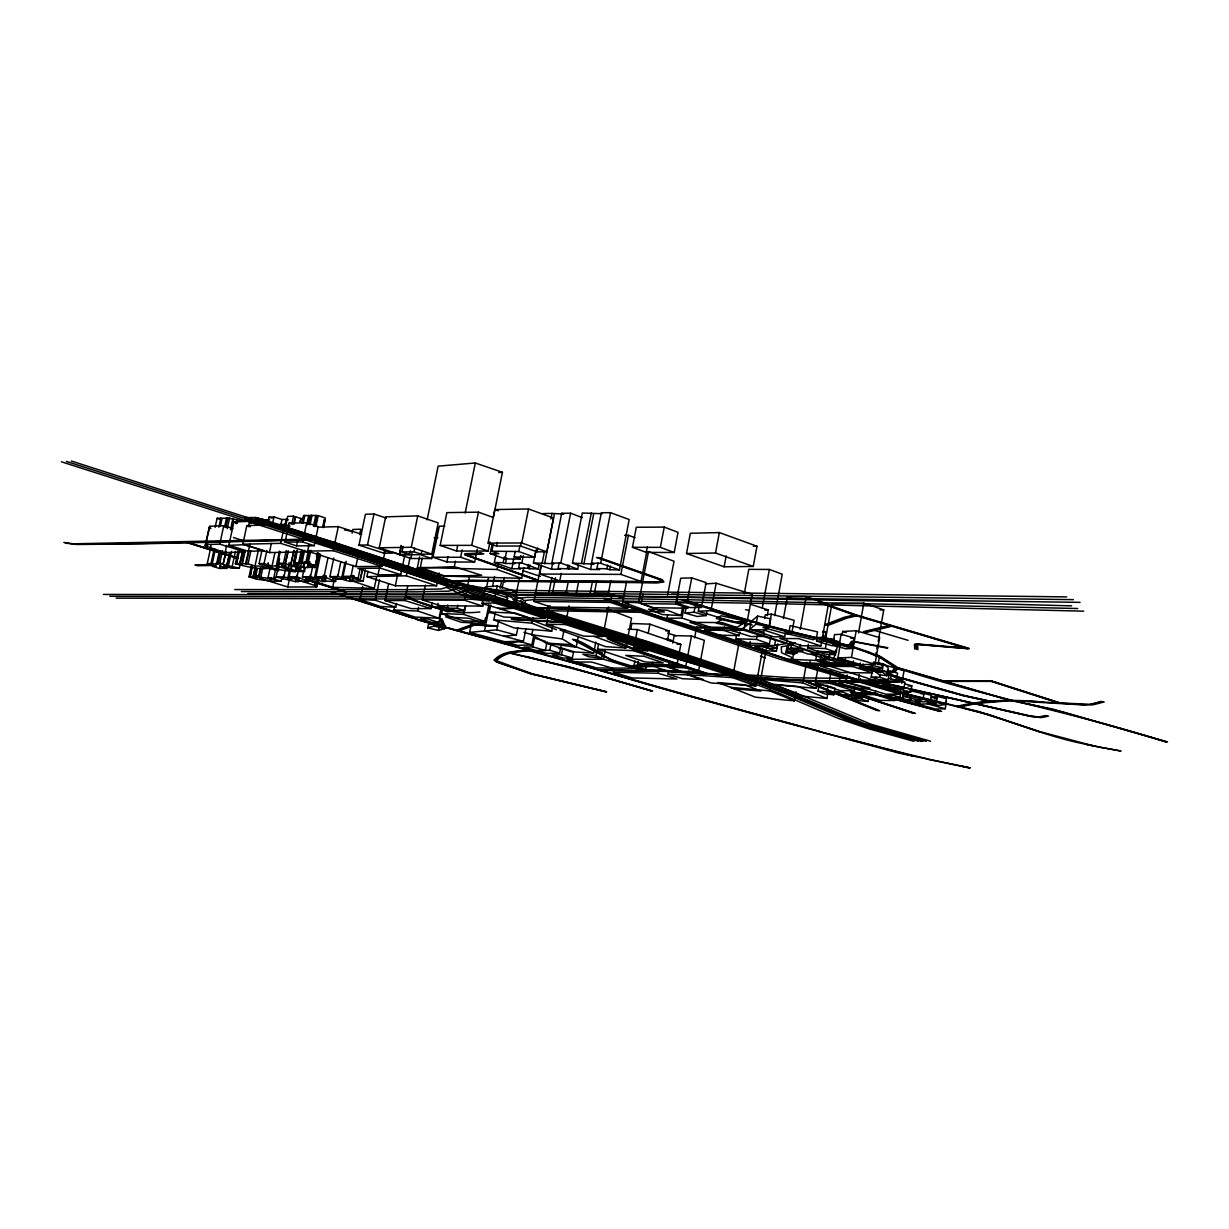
<?xml version="1.0" encoding="UTF-8"?>
<svg xmlns="http://www.w3.org/2000/svg" width="1229" height="1229" viewBox="0 0 1229 1229"><rect width="100%" height="100%" fill="white"/><g stroke="black" fill="none" stroke-linecap="round" stroke-linejoin="round"><path stroke-width="1.5" d="M507.93 598.262L506.502 599.752M785.838 652.753L786.944 646.638L788.373 645.164L787.251 651.293L795.762 652.998L794.318 654.442L785.838 652.753L787.251 651.293L788.496 643.581L791.845 642.567L790.846 648.067L787.497 649.05L799.48 651.816L802.875 650.848L790.846 648.067L799.941 648.359L829.176 658.129L830.051 653.229M787.927 647.606L788.173 645.348M945.362 704.509L936.252 702.312L929.631 703.218L938.695 705.4L945.362 704.509L946.376 698.64L937.266 696.444L930.66 697.381M945.255 708.734L927.603 703.879L917.986 704.202L935.576 709.041L945.255 708.734L946.514 701.482M903.883 690.975L902.946 696.351L918.647 700.054L922.994 699.332L924.024 693.417L931.582 695.353L930.553 701.267L922.871 701.943L915.328 700.038L922.994 699.332L936.329 702.727L937.266 696.444M927.603 703.879L928.248 700.238M456.02 589.213L456.22 588.353C476.099 585.311 498.882 590.657 516.764 600.013L516.595 600.981A30.817 4.655 11.3 0 1 509.958 602.164C491.661 600.72 472.151 598.492 456.02 589.213L448.508 591.18L416.616 591.84L241.36 591.564M884.772 685.505L894.912 688.255L889.519 688.547L879.396 685.797L884.772 685.505L885.372 682.126M886.862 673.707L887.446 670.327L897.585 673.108L896.11 681.527M886.892 675.75L882.038 671.756L874.142 670.681L879.058 674.675L886.892 675.75L888.275 667.9L883.436 663.844L875.54 662.784M875.662 670.926L872.267 670.896L871.161 677.102L879.657 679.806L888.168 679.929L889.258 673.707M890.549 678.915L891.179 675.336L886.309 673.707M894.651 700.515L875.171 694.646L860.961 694.554L880.379 700.392L894.651 700.515L895.311 696.812M847.303 675.228L846.013 682.448L886.032 694.216L899.92 694.124L900.565 690.529M901.825 683.339L904.037 670.742L878.551 663.076M898.353 691.835L903.714 693.433L902.9 698.103L893.944 695.46L886.37 695.46L895.296 698.118L899.858 697.826L900.796 692.511L904.083 693.386M903.899 688.47L879.81 682.863L874.756 683.938L898.737 689.515L903.899 688.47L904.99 682.249L888.321 678.362M902.946 696.351L907.248 695.614L907.878 692.004M910.72 692.142L895.941 688.056L888.751 688.348L903.484 692.434L910.72 692.142L911.826 685.828L904.452 683.77M902.9 698.103L895.296 698.118L905.143 700.714L909.721 700.438L910.336 696.904M911.042 700.422L920.244 702.896L914.33 703.188L905.143 700.714L911.042 700.422L911.488 697.842M818.314 666.302L815.319 682.894L840.344 690.59L854.124 690.79L854.785 687.103M883.436 663.844L882.038 671.756L879.042 672.417L859.501 667.839L860.361 663.015M862.266 687.165L860.484 697.473L854.862 695.491L855.399 692.449L850.253 692.173M810.049 661.448L809.404 665.012L858.456 679.729L859.394 674.444M846.013 682.448L859.778 682.279L860.423 678.654M859.501 667.839L862.435 667.163L863.019 663.937M868.734 696.904L867.935 701.436L861.744 699.086L862.819 693.018L852.849 692.28M868.918 682.525L879.518 682.832L889.289 686.059L878.704 685.736L868.918 682.525L869.564 678.946M872.913 665.626L873.527 662.185L882.637 664.351L882.023 667.793L877.521 668.714L868.457 666.548L872.913 665.626L882.023 667.793M875.54 656.24L876.2 652.522M876.861 648.82L877.521 645.117M878.182 641.4L883.759 609.891L863.833 603.147L831.925 603.685L825.627 638.634M840.098 645.594L837.871 657.945L861.314 664.72L874.971 664.198L879.672 637.651L856.198 630.723L842.633 631.476L841.988 635.009M858.456 679.729L875.156 680.62L875.785 677.087M877.982 664.689L879.549 655.856L875.97 654.688M875.171 694.646L875.831 690.913M871.161 677.102L879.657 677.225L880.21 674.106M879.518 682.832L880.148 679.253M879.81 682.863L880.363 679.745M809.404 665.012L828.607 665.795L829.252 662.216M832.678 645.041L834.552 634.625L841.128 634.256L854.063 638.051L852.204 648.466L845.598 648.789L832.678 645.041L839.253 644.703L852.204 648.466M833.815 694.738L826.948 691.927L828.069 685.628L819.144 684.845L818.007 691.128L824.889 693.939L833.815 694.738L835.044 688.255M815.319 682.894L829.053 683.047L831.388 670.082M826.887 698.471L798.082 686.519L773.871 684.323L802.86 696.244L826.887 698.471L827.839 693.141M820.864 656.009L820.189 659.696L833.953 659.374L835.628 650.095M835.443 654.704L828.192 651.877L817.546 651.232L824.813 654.058L835.443 654.704L836.212 650.418M808.329 644.226L807.668 647.867L818.391 651.693L836.166 652.353L837.471 645.041M839.253 644.703L841.128 634.256M839.038 683.416L845.66 682.295L869.978 688.132L863.25 689.223L839.038 683.416L840.605 674.736M820.189 659.696L830.881 662.877L844.676 662.569L845.337 658.867M845.66 682.295L846.904 675.305M837.871 657.945L851.436 657.377L856.198 630.723M852.527 666.517L872.59 672.924L840.636 672.555L820.649 666.226L852.527 666.517L853.525 660.925M858.518 632.966L863.833 603.147M851.405 695.537L843.033 692.157L834.46 691.451L842.848 694.815L851.405 695.537L852.25 690.744M794.364 700.837L769.738 690.882L730.61 687.318L755.497 697.212L794.364 700.837L796.023 691.681M817.254 682.756L816.256 688.348L802.906 682.955L806.639 662.323M816.302 638.588L817.515 631.86L790.139 625.638L788.91 632.367L785.807 633.488L813.106 639.694L816.302 638.588L788.91 632.367M816.594 641.154L823.415 640.862L838.946 645.455L832.094 645.732L816.594 641.154L817.254 637.559L824.075 637.252L839.591 641.861M815.826 659.773L828.407 659.451L842.126 663.522L829.514 663.814L815.826 659.773L816.655 655.241M829.176 658.129L823.184 658.129L811.125 654.335L817.101 654.335L817.746 650.817M820.88 645.947L798.589 638.604L779.77 638.481L802.03 645.763L820.88 645.947L821.54 642.306M822.201 638.681L828.423 604.176L806.224 596.572L787.405 596.772L783.426 618.525M823.307 638.681L823.968 634.994M823.415 640.862L824.075 637.252M825.658 636.176L826.334 632.443L823.031 630.999M836.166 652.353L825.427 648.528L826.426 643.013M828.407 659.451L829.222 654.888M705.369 626.314L704.678 630.016L749.567 645.164L774.608 645.532L775.622 640.017M777.788 643.873L776.436 651.216L767.234 650.924L754.714 646.608L763.916 646.9L769.968 648.605L776.544 648.205L777.158 644.887M769.738 690.882L771.09 683.478M784.67 636.822L763.04 629.786L752.117 629.786L773.717 636.806L784.67 636.822L785.608 631.675M774.608 645.532L786.268 643.581L786.959 639.863M791.829 633.012L769.031 626.836L762.963 627.527L785.7 633.672L791.829 633.012L794.149 620.307L771.366 614.101L765.298 614.838L764.622 618.464M792.521 659.451L816.21 660.449L825.243 663.645L801.569 662.631L792.521 659.451L793.811 652.369M794.318 654.442L794.871 651.385M800.248 629.463L806.224 596.572M799.941 648.359L800.586 644.826M699.286 605.82L698.272 611.259L734.312 622.043L747.201 621.475L721.162 615.775L716.261 618.479L742.101 624.117L747.201 621.475L752.24 594.298L716.154 583.222L705.2 583.929M749.705 629.294L751.18 621.336L757.632 616.113L770.737 618.832L769.246 626.898L762.641 631.983L749.705 629.294L756.142 624.178L757.632 616.113M749.567 645.164L750.243 641.523M736.586 635.055L735.894 638.803L756.48 639.403L757.156 635.731M762.241 608.109L769.369 569.442L782.228 574.22L774.623 615.652M764.085 632.628L763.393 636.407L750.95 636.545L731.393 630.431L732.1 626.652M767.219 615.637L768.263 609.968L750.504 604.269M688.394 671.019L687.702 674.69L711.13 682.971L755.896 685.982L762.717 648.958M769.031 626.836L771.366 614.101M816.256 688.348L774.178 684.753L760.69 679.391L766.143 649.726M735.894 638.803L748.845 643.274L769.431 643.904L770.813 636.376M786.268 643.581L743.806 630.247L704.678 630.016L723.804 630.4L724.465 626.882M744.252 593.761L748.784 569.35L769.369 569.442M719.979 635.178L739.121 635.593L739.766 632.09M755.896 685.982L732.561 677.609L739.489 640.248M753.239 566.461L756.987 546.244L719.349 532.572L690.345 533.278L686.519 553.496L724.142 566.784L753.239 566.461L715.524 553.004L686.519 553.496M745.435 621.398L743.806 630.247L731.393 630.431M686.059 607.879L685.06 613.133L694.032 612.18L695.03 606.896M668.899 663.537L668.192 667.255L685.49 667.839L691.481 636.007L704.34 640.294L698.41 672.017L645.701 669.605L637.129 666.963L638.189 661.356M694.615 637.851L696.689 626.805M668.776 670.481L668.069 674.199L688.808 674.89L689.515 671.142M701.467 607.433L706.122 582.623L691.712 577.891L680.697 578.229L675.996 602.993L690.437 607.618L701.467 607.433L687.011 602.778L675.996 602.993M715.524 553.004L719.349 532.572M685.06 613.133L697.196 616.482L706.214 615.56L706.875 612.042M698.272 611.259L711.023 610.613L716.154 583.222M724.142 566.784L726.185 555.877M665.826 670.527L652.092 665.811L652.783 662.231M674.199 552.497L678.024 532.341L664.244 527.103L636.299 527.256L632.443 547.304L646.27 552.389L674.199 552.497L660.372 547.351L632.443 547.304M667.608 595.066L674.03 561.254L648.482 551.514L638.681 602.686L664.397 611.965L648.39 611.412L622.657 602.164L626.652 581.425M666.932 618.264L682.003 618.126L710.147 627.113L694.999 627.189L666.932 618.264L667.639 614.561M614.085 668.637L613.394 672.278L658.176 673.262L658.882 669.559M667.485 640.34L669.267 630.969L649.926 624.178L631.844 623.518L630.769 629.14M642.982 594.145L641.169 603.577L676.073 604.069L677.886 594.513M672.77 643.074L674.168 635.623L691.481 636.007M681.02 615.606L667.332 610.245L648.513 609.185L662.231 614.531L681.02 615.606L682.602 607.249M682.003 618.126L684.123 606.972M687.011 602.778L691.712 577.891M598.569 644.011L597.555 649.219L641.108 663.583L676.918 665.166L680.851 644.38L637.359 629.54L627.942 629.248M565.586 630.354L559.963 630.001L605.605 646.654L625.822 648.006L631.537 618.187L606.911 608.816M646.27 552.389L647.314 546.951M541.513 565.017L539.731 574.035L559.779 580.887L641.031 581.455L646.7 551.867M597.555 649.219L633.334 650.633L637.359 629.54M634.717 648.098L636.253 639.986L642.03 640.201L649.311 642.675L647.775 650.786L641.999 650.556L634.717 648.098L640.478 648.328L647.775 650.786M633.519 668.146L603.516 659.251L566.938 659.251L596.71 667.977L633.519 668.146L634.886 661.048M640.478 648.328L642.03 640.201M660.372 547.351L664.244 527.103M648.221 633.089L649.926 624.178M645.701 669.605L646.408 665.888M597.985 563.02L596.895 568.581L606.896 568.75L607.618 565.033M593.668 653.121L569.227 644.503L546.306 643.12L570.794 651.693L593.668 653.121L595.804 642.076M606.896 568.75L609.753 569.734L610.475 566.016M597.002 650.479L602.563 652.922L601.549 658.114L596.004 655.687L597.002 650.479L593.269 650.095M596.818 580.549L594.39 593.085L608.386 593.223L610.828 580.61M550.085 605.759L546.444 624.255L583.806 636.146L602.794 636.468L608.509 606.942M535.491 593.684L533.97 601.38L610.444 602.41L611.981 594.483L535.383 593.684L540.96 565.448M609.753 569.734L619.462 569.903L629.187 519.544L610.521 512.662L601.334 512.739L591.502 563.205L594.083 564.126L572.468 563.097L582.285 513L602.195 513.707M603.516 659.251L605.236 650.325M539.731 574.035L620.875 574.389L628.403 535.306L635.101 537.749M533.97 601.38L551.022 607.034L627.604 608.232L628.526 603.5M547.074 641.753L545.353 650.479L532.818 646.884L524.03 647.053L546.429 653.429L559.656 653.091L560.962 646.408M546.444 624.255L565.355 624.501L569.012 605.851M559.149 563.02L558.074 568.489L577.722 569.135L578.444 565.448M561.469 654.796L562.713 648.42L573.605 651.6L572.361 657.961L563.02 658.037L552.144 654.888L561.469 654.796L572.361 657.961M581.517 563.143L591.333 512.862M576.201 594.006L578.705 581.194M583.898 563.973L593.699 513.737M572.468 563.097L590.519 569.473L591.61 563.927M532.894 629.279L531.804 634.763L546.091 643.059L576.201 647.222L578.321 636.33M592.486 581.271L589.981 594.16L593.453 595.343M591.502 563.205L600.689 563.297L610.521 512.662M531.865 644.918L518.838 641.231L504.766 641.707L517.716 645.363L531.865 644.918L533.785 635.163L524.03 632.382M532.818 646.884L534.538 638.128L545.277 641.231M535.583 551.944L533.417 562.913L553.941 563.742L551.882 563.02L561.684 513.307L570.594 513.215L582.377 517.624M533.417 562.913L551.437 569.196L552.512 563.742M548.718 593.822L551.913 577.522M545.338 618.433L513.43 608.278L498.144 608.232L529.976 618.31L545.338 618.433L547.827 605.789M557.782 594.406L552.558 592.655L555.493 577.768M551.882 563.02L560.793 563.097L570.594 513.215M559.779 580.887L561.254 573.359M495.348 612.426L493.858 619.877L513.891 627.881L551.698 631.214L552.804 625.622M545.353 650.479L536.551 650.648L549.732 650.279L551.053 643.581M567.276 568.474L567.998 564.818M568.812 569.027L569.519 565.355M552.558 592.655L566.108 592.793L568.305 581.563M576.201 647.222L562.267 638.957L563.712 631.598M520.574 546.029L537.042 551.821L546.813 551.821L553.48 518.07L528.531 508.975L494.826 509.559L488.097 543.11L496.516 546.06L520.574 546.029L521.311 542.266M488.097 543.11L521.757 542.972L528.531 508.975M492.03 544.478L490.187 553.603L505.042 558.903L520.082 559.118L520.804 555.462M495.855 555.047L494.35 562.529L511.848 568.704L520.666 568.858L518.577 568.121L519.683 562.513M513.599 559.21L512.877 562.836L521.818 563.02L523.262 555.738M513.154 608.309L516.487 591.564L497.207 585.987L485.317 586.924L481.968 603.623L501.186 609.092L513.154 608.309L493.843 602.809L481.968 603.623M513.43 608.278L519.222 579.12M422.208 558.135L420.303 567.445L444.913 576.078L521.649 578.337L523.784 567.614M518.577 568.121L527.794 568.213L528.531 564.464M527.794 568.213L529.284 568.75L530.022 565.002M503.967 636.192L516.395 635.101L517.839 627.804M515.197 551.483L514.091 556.983L534.707 557.259L536.167 549.87M537.042 551.821L537.78 548.088M471.782 621.628L469.632 632.351L508.253 642.644L523.431 641.4L525.92 628.833M529.284 568.75L538.225 568.95L538.978 565.186M542.204 562.959L544.37 551.944M550.899 518.93L551.99 513.415L563.727 514.06L561.684 513.307M551.698 631.214L531.85 623.18L532.971 617.526M544.585 563.788L554.356 514.29M490.187 553.603L498.866 553.711L491.846 551.207L493.321 543.848M425.403 585.081L422.377 599.921L440.397 605.651L482.813 606.143L483.565 602.379M486.592 587.339L488.466 577.953M496.516 546.06L497.269 542.342M446.91 613.271L446.158 617.019L461.305 622.289L484.287 623.579L485.409 617.957M442.778 608.017L441.641 613.64L463.625 620.86L485.501 621.613L488.881 604.699M492.645 585.91L494.534 576.509M489.572 605.697L484.503 630.984L523.431 641.4M420.303 567.445L497.038 569.488L498.129 564.08M489.326 611.996L515.719 613.179L530.206 618.233L503.813 617.019L489.326 611.996L490.74 604.929M493.843 602.809L497.207 585.987M494.35 562.529L503.183 562.667L504.305 557.029M505.042 558.903L506.502 551.621M500.188 588.184L501.662 580.733L504.996 582.131M503.183 562.667L505.472 563.481L506.594 557.858M502.108 588.322L504.274 577.461M469.632 632.351L496.823 629.847L498.651 620.691M511.848 568.704L512.969 563.128M491.846 551.207L518.776 551.514L519.882 545.953M205.934 544.585L219.761 544.155L245.232 551.944L225.107 552.651L205.182 545.86L209.913 526.273L223.739 525.72L232.834 528.531M444.744 628.68L445.39 625.515L434.544 622.919L428.337 624.701L427.707 627.85L438.476 630.431L444.744 628.68L433.729 625.991M444.837 526.15L439.291 526.212L432.977 557.244L460.66 557.275L462.15 549.885M447.817 604.991L447.187 608.14L457.249 608.263L457.895 605.114M478.419 512.155L446.864 512.616L440.182 545.399L471.721 545.353L478.419 512.155L493.152 517.44M422.377 599.921L464.716 600.305L469.493 576.601M441.641 613.64L463.487 614.346L464.961 607.034M438.077 603.316L437.386 606.711L448.892 610.398L464.654 610.629L465.607 605.897M432.977 557.244L446.895 561.96L474.64 562.052L477.236 549.179M493.397 517.24L502.431 472.289L475.3 462.995L438.138 466.144L427.154 519.836M440.182 545.399L456.558 551.038L488.143 551.053L489.987 541.881M209.913 526.273L209.145 527.61L210.942 528.547M394.678 606.281L393.91 609.999L417.845 611.043L418.597 607.295M403.112 546.475L401.991 551.944L413.973 551.775L421.117 554.171L431.794 554.125L438.154 522.909L417.737 515.888L385.676 516.841L379.269 547.781L399.256 554.509L409.534 554.463L410.286 550.822M401.484 545.645L399.625 554.694L410.901 558.488L431.671 558.55L437.97 527.625M388.579 583.729L385.107 600.612L411.239 608.632L430.995 608.616L432.147 602.978M368.024 571.224L366.903 576.662L395.339 585.787L436.572 585.772L439.183 572.944M434.544 622.919L433.914 626.083L427.707 627.85M446.895 561.96L448.017 556.507M393.91 609.999L415.125 617.096L439.045 618.202L441.319 607.034M438.937 622.55L427.692 618.955L420.518 618.771L431.763 622.35L438.937 622.55L441.657 609.108M438.476 630.431L439.106 627.282M456.558 551.038L457.649 545.599M419.581 556.875L417.292 567.982L454.3 566.692L455.421 561.131M465.176 513L475.3 462.995M399.256 554.509L401.115 545.461M395.339 585.787L397.274 576.401M400.762 574.68L380.544 568.182L357.9 568.366L378.04 574.803L400.762 574.68L404.587 556.03L392.819 552.19M362.632 586.556L359.943 599.491L380.391 606.465L395.753 607.234L396.521 603.547M379.269 547.781L411.3 547.274L417.737 515.888M366.903 576.662L406.307 575.817L410.102 557.336M410.901 558.488L412.022 553.081M413.973 551.775L414.726 548.119M385.107 600.612L404.756 600.52L407.782 585.772M421.117 554.171L421.87 550.515M352.831 575.31L351.663 580.902L363.062 581.133L365.397 569.887M307.327 579.289L332.66 587.324L374.246 588.338L376.473 577.599M378.04 574.803L379.561 567.414M386.413 518.146L373.954 513.968L365.412 514.275L358.976 545.138L383.955 553.25L384.708 549.64M381.927 566.369L333.243 550.7L307.434 551.114L355.888 566.6L381.927 566.369L384.954 551.744M359.943 599.491L375.306 600.228L379.531 579.811M333.428 576.831L332.66 580.534L334.058 576.831M332.66 587.324L334.211 579.888M325.178 575.571L324.026 581.087L335.578 581.455L336.362 577.753M333.796 557.997L329.894 576.631L336.961 578.828L337.745 575.111M329.894 576.631L337.76 576.524L340.879 561.561M337.76 576.524L346.194 578.644L341.862 577.292L344.98 562.329M341.862 577.292L350.127 578.567L343.029 576.355L346.163 561.346M352.047 533.217L352.831 529.469L360.804 529.192L359.667 534.615M336.961 578.828L341.047 578.782L345.81 580.426L346.593 576.708M345.81 580.426L347.208 576.693M346.44 580.426L349.681 581.409L350.849 575.833M343.029 576.355L350.987 576.247L353.245 565.386M355.888 566.6L357.762 557.567M349.681 581.409L352.969 581.302L354.136 575.71M363.062 581.133L354.52 578.506L358.085 578.46L360.036 569.073M362.371 568.966L360.036 580.196L363.001 568.95M358.976 545.138L367.517 544.954L373.954 513.968M303.333 551.836L301.013 562.79L306.666 563.128L309.37 550.346M314.378 526.58L316.698 515.612L318.25 515.596L325.301 518.008L323.381 527.133M309.17 562.083L308.033 567.521L307.265 567.276L310.922 550.346M315.93 526.565L318.25 515.596M306.482 576.954L305.698 580.61L307.081 576.939M307.265 567.276L315.192 567.352L309.216 565.401L309.985 561.761M309.462 567.291L310.23 563.665M314.209 545.737L318.234 526.611L306.697 522.771L289.076 523.108L285.036 542.143L296.573 545.906L314.209 545.737L302.641 541.958L285.036 542.143M310.215 567.537L310.983 563.911M298.171 577.538L297.403 581.179L308.633 581.501L310.138 575.249M304.439 567.552L302.488 576.754L310.507 576.77L312.458 567.521M316.467 556.445L317.236 552.82M322.597 527.379L324.118 520.113L325.132 520.113L323.381 527.64M309.216 565.401L315.315 565.463L317.62 554.509M318.25 552.82L314.962 567.598L314.178 567.352M319.632 553.542L314.578 577.553L322.797 578.859L323.58 575.157M322.797 578.859L315.914 576.678L320.585 554.448M259.304 578.091L287.786 587.001L316.621 586.94L314.593 585.342L315.377 581.578M315.653 587.093L316.836 581.486M316.483 586.141L317.266 582.392M316.621 586.94L317.804 581.332M316.698 586.571L317.497 582.823M302.488 576.754L318.142 580.549L318.925 576.877M318.142 580.549L319.54 576.877M318.772 580.549L321.921 581.532L323.089 576.017M315.914 576.678L324.026 576.678L327.928 558.104M321.921 581.532L325.286 581.471L326.438 575.955M333.243 550.7L338.298 526.626L361.664 534.323M284.698 524.384L246.829 525.597L242.835 544.217L280.658 543.341L284.698 524.384L290.044 526.12M256.569 569.135L254.956 576.647L273.56 578.92L275.864 568.075M261.885 550.623L259.104 563.635L264.066 563.543L272.055 566.016L276.279 565.954L279.459 551.038M285.005 524.952L286.203 519.36L288.492 519.882M275.496 577.738L274.697 581.486L274.804 577.538M259.104 563.635L276.54 569.196L277.324 565.494M292.103 565.401L291.304 569.119L281.241 565.97L286.449 565.97L277.754 563.235L280.151 551.99M285.743 525.72L287.74 516.334L293.516 516.211L300.997 518.515L300.199 522.264M276.54 569.196L277.877 565.494M276.279 565.954L277.984 566.477L279.567 559.026M299.43 577.922L298.662 581.563L295.421 581.624L276.126 576.923L278.061 567.829M277.984 566.477L279.367 562.744M277.093 569.196L278.399 569.595L279.183 565.893M277.754 563.235L283.515 563.235L286.219 550.577M291.98 523.446L293.516 516.211M274.021 581.271L281.118 581.256L281.887 577.645M283.515 563.235L285.251 563.788L287.924 551.13M293.685 524.015L295.221 516.779M285.251 563.788L288.369 551.13M294.13 524L295.667 516.764M282.993 579.059L283.761 575.418M276.126 576.923L283.899 576.908L285.451 569.611M288.032 568.259L289.214 562.667M288.523 568.259L289.322 564.526M283.899 576.908L292.118 578.997L287.909 577.676L289.445 570.379M296.85 565.094L296.051 568.827L301.12 568.797L290.582 565.478L293.762 550.454M299.738 522.279L300.997 518.515M290.582 565.478L294.223 550.438M287.909 577.676L296.005 578.951L289.122 576.8L290.274 571.316M305.284 567.767L304.485 571.485L298.939 571.531L290.766 569.135L291.55 565.401M287.786 587.001L289.337 579.627M296.573 545.906L297.664 540.729M296.527 550.438L293.454 564.91L299.477 564.971L293.501 563.02L295.805 552.113M301.965 523.032L303.502 515.765L304.792 515.75L303.256 523.016M302.273 523.277L303.962 515.458L311.966 515.673L310.031 524.783M293.316 566.339L296.496 551.329M294.96 560.701L295.759 556.952M293.501 563.02L294.776 563.02L297.464 550.3M296.051 570.794L296.85 567.061M302.641 541.958L306.697 522.771M294.776 563.02L293.946 562.759L298.678 562.805L300.997 551.867M306.774 524.537L308.709 515.412M295.421 581.624L296.773 575.31M298.678 562.805L299.477 563.066L302.18 550.315M307.573 524.814L309.508 515.704M289.122 576.8L296.988 576.8L298.155 571.285M309.109 524.476L311.045 515.35L316.698 515.612M293.454 564.91L300.506 567.199L301.704 561.576M299.477 563.066L301.935 563.097L304.638 550.331M300.506 567.199L302.872 567.23L304.024 561.807M302.872 567.23L303.732 567.506L304.869 562.083M242.835 544.217L269.428 552.574L307.465 551.867L308.909 545.015M305.775 562.836L308.095 551.867M313.503 526.273L315.807 515.304M244.571 550.684L241.79 563.604L246.261 563.819L249.026 550.884M254.987 523.155L256.17 517.624L264.88 519.882L269.52 519.821M246.261 563.819L248.074 563.834L250.854 550.884M256.415 524.983L257.998 517.593M274.697 581.486L256.523 579.197L248.995 576.862L251.407 565.647M252.559 565.632L250.163 576.862L251.96 565.448M248.074 563.834L255.002 566.031L258.551 549.409M263.697 525.413L264.88 519.882M249.564 576.678L253.113 576.647L255.11 567.276M253.113 576.647L255.74 567.475M253.727 576.847L255.586 576.831L257.184 569.334M267.446 524.583L269.043 517.148L274.006 516.948L281.963 519.514L286.203 519.36M256.523 579.197L257.307 575.464M258.52 576.616L260.456 567.598M259.165 576.816L261.101 567.798M260.871 576.816L262.806 567.783M264.066 563.543L266.847 550.5M272.024 526.273L274.006 516.948M269.428 552.574L271.409 543.326M267.507 566.4L268.306 562.698M267.768 578.936L270.564 565.801M272.055 566.016L274.82 553.004M280.765 525.09L281.963 519.514M269.105 581.302L269.904 577.553M270.426 581.286L271.225 577.553M271.133 581.501L271.932 577.768M221.297 566.185L219.868 566.216L226.889 568.366L219.469 568.443L212.463 566.292L215.766 566.246L216.55 562.621M220.728 551.13L217.979 563.896L216.673 563.512L219.438 550.73M224.569 527.011L226.535 517.885L237.197 519.867L236.398 523.523M225.859 527.41L227.841 518.285L226.535 517.885M216.673 563.512L219.761 563.389L222.526 550.592M227.273 528.654L229.639 517.701M219.469 568.443L220.652 562.575M225.107 552.651L226.674 545.399M219.761 563.389L223.017 564.388L225.783 551.591M230.514 529.684L232.88 518.715M223.017 564.388L226.366 551.575M231.098 529.653L233.464 518.699M228.855 545.323L244.586 544.708L264.204 550.746L248.412 551.314L228.855 545.323L233.879 522.033L249.625 521.219L262.084 525.136M240.131 564.495L239.348 568.136L226.781 565.524L229.531 552.743M235.83 523.554L237.197 519.867M226.781 565.524L230.1 552.727M228.394 566.016L231.544 551.422M232.312 565.97L235.461 551.345M255.002 566.031L261.193 566.062L268.767 568.474L261.869 568.658C252.836 568.305 244.125 565.893 235.384 563.758L238.149 550.884M244.494 521.449L245.278 517.778L246.507 517.762L245.723 521.434M239.378 550.884L236.613 563.773L238.795 550.7M245.124 521.25L245.923 517.563L252.314 517.67L251.131 523.201M236.014 563.573L239.824 563.589L242.589 550.684M248.934 521.188L249.733 517.501M239.824 563.589L243.219 550.884M248.458 526.642L250.347 517.701M250.516 523.001L251.715 517.47L256.17 517.624M240.438 563.788L242.405 563.804L245.185 550.884M245.6 563.604L249.948 544.17M254.326 522.939L255.509 517.394M205.182 545.86L209.283 526.934M206.994 546.767L207.778 543.126M210.328 548.088L211.127 544.447M215.766 566.246L207.255 563.681L210.804 547.335M215.136 527.349L217.118 518.269L227.841 518.285M207.255 563.681L210.989 563.619L214.153 549.056M218.885 527.21L220.851 518.116M210.989 563.619L212.202 563.988L215.352 549.424M220.483 525.766L222.05 518.5M219.761 544.155L223.739 525.72M525.597 601.749L523.662 603.685M515.059 598.554L527.302 597.355L682.279 599.629L762.472 624.501L850.191 646.039L880.225 657.054L896.755 667.654L893.514 671.71L889.197 672.555L858.794 665.35L825.028 655.84L742.639 628.633L694.784 627.973M889.197 672.555L889.658 674.46L900.196 679.36L902.086 681.419L891.378 682.356L858.579 680.712L804.473 680.789L664.459 671.111L599.03 670.035L417.015 619.662M848.655 645.747L851.251 641.538L852.834 641.231L887.86 647.744M850.191 646.039L852.772 641.861L856.06 641.799M851.728 646.331L855.123 641.984L887.43 648.175M439.782 625.991L441.534 623.625L439.367 618.356M441.119 626.283L442.886 623.886L440.719 618.602M442.455 626.56L444.237 624.163L442.087 618.863M742.639 628.633L751.795 621.536M824.582 624.87L843.893 617.388L854.432 614.853M826.118 625.223L845.429 617.741L855.952 615.237L968.191 648.497L917.31 644.242L915.989 644.672L916.358 649.404M827.639 625.561L846.981 618.11L857.473 615.606M455.944 630.431L472.412 624.363L496.024 625.807M457.234 630.738L473.657 624.685L496.885 626.145M458.525 631.045L474.901 625.008L497.73 626.467M523.539 600.597L534.169 599.583L774.669 603.577L1083.717 611.166M447.556 587.155L440.873 589.014L409.61 589.674L234.77 589.567M506.548 596.511L520.42 595.128L675.566 597.263L925.575 601.918L1071.627 605.866M464.454 591.272L456.113 593.361L423.606 593.991L247.935 593.561M1094.901 703.234L1101.292 701.313M1102.751 701.621L1090.937 704.033M1104.21 701.928L1093.595 704.693L1086.129 705.093L1010.561 700.653L977.762 703.28L959.373 707.028M863.495 631.645L889.181 625.407M865.001 631.998L890.687 625.776M866.506 632.351L892.193 626.145M465.422 589.766L475.623 589.567M448.739 585.542L465.038 585.204M604.315 598.462L788.096 659.604L792.459 658.652L791.399 657.177L781.567 652.707L781.306 646.792L793.596 644.733M956.73 706.414C984.798 699.47 1014.063 699.301 1042.684 702.112M958.052 706.721L976.471 702.957L1009.47 700.33L1052.47 709.01L1167.55 741.917M1045.894 715.524L1038.843 716.968L1030.732 716.046L878.643 681.696M1047.231 715.831L1039.98 717.29L1030.486 716.215L927.188 692.818M1048.583 716.123L1041.117 717.613L1030.255 716.384L878.151 681.818M610.46 637.068L607.172 638.573L638.266 651.278L705.262 673.369M918.401 741.287L874.71 729.15L844.722 718.996L785.3 693.509L749.798 680.129L611.781 637.405L608.77 637.974L608.555 638.803L612.088 640.586L639.357 651.355L706.214 673.415M613.087 637.728L609.937 639.019L640.447 651.431L707.182 673.446M507.147 599.598L497.929 599.675M630.738 665.903L645.686 664.413L685.628 666.656M633.165 666.517L647.806 665.043L687.41 667.286M523.001 603.854L507.516 603.823M847.856 664.244L835.075 664.889L801.707 663.798M528.47 649.834C516.794 651.616 502.646 650.571 494.073 660.234L496.455 661.985L530.882 673.861L606.112 691.942M530.867 650.448C519.222 652.184 505.242 651.201 496.577 660.71L532.418 673.891L606.68 691.743M488.143 612.81L491.661 612.441M920.951 693.709L924.024 693.417M934.424 698.871L937.036 698.625L931.275 697.15M450.06 581.148L470.446 580.242L655.349 582.024L660.741 581.286L659.451 579.473L596.48 557.49M325.869 541.789L256.154 519.16L329.126 541.59L451.366 581.517L471.629 580.626L656.655 582.438L662.339 581.624L660.91 579.612L597.601 557.474M452.671 581.885L472.812 581.01L657.961 582.838L663.952 581.962L662.354 579.75L598.723 557.474M936.329 702.727L932.396 703.08L926.635 701.605M498.697 472.581L502.431 472.289M513.061 591.81L516.487 591.564M1092.258 704.355L1059.567 702.957M850.76 638.22L854.063 638.051M74.539 543.771L309.063 539.101M481.2 553.004L464.931 553.711L464.547 554.755L539.439 581.302M908.216 685.982L911.826 685.828M219.545 519.237L217.118 518.269M482.505 553.419L466.421 554.095L466.068 554.97L540.514 581.317M483.811 553.833L467.573 555.185L541.59 581.332M344.381 529.883L352.708 531.45M827.301 639.28L834.184 639.065M317.988 527.18L338.298 526.626M637.129 666.963L654.105 666.487M63.877 542.45L75.553 544.14L141.98 543.418L310.322 539.5L422.023 576.877M311.582 539.9L143.178 543.802L76.582 544.493L65.398 543.126M764.699 610.045L768.263 609.968M753.346 546.306L756.987 546.244M671.495 594.237L679.038 594.099M383.955 553.25L392.527 553.096L367.517 544.954M543.187 513.553L551.99 513.415M212.202 563.988L217.979 563.896M194.858 564.987L213.17 564.741M196.025 565.34L211.219 565.14M197.193 565.693L212.387 565.509M278.399 569.595L295.544 571.931L278.568 566.477M879.995 609.937L883.759 609.891M558.98 648.482L562.713 648.42M624.639 535.352L628.403 535.306M239.348 568.136L231.835 568.213L223.555 566.123L227.857 567.46L225.506 567.475M317.251 578.89L318.772 578.874L310.507 576.77M638.281 609.891L602.702 610.106L532.649 607.418M941.86 680.82L990.251 680.743M942.981 681.158L992.095 681.419M944.118 681.496L987.901 681.219M640.601 610.644L604.914 610.844L534.676 608.125M248.995 576.862L250.163 576.862M109.765 596.28L464.731 597.033L485.87 599.214M899.92 693.448L903.714 693.433M239.102 564.818L242.42 564.818M399.625 554.694L420.364 554.725L431.671 558.55M576.34 662.016L591.548 662.032L611.996 668.054M235.384 563.758L236.613 563.773M103.42 594.437L458.448 594.867L482.459 597.294M741.471 622.734L752.271 624.977M303.732 567.506L308.033 567.521M116.094 598.124L470.968 599.199L489.265 601.119M551.437 569.196L560.24 569.257L558.074 568.489M590.519 569.473L599.598 569.534L596.895 568.581M479.878 611.981C454.715 614.884 430.334 607.725 407.721 597.279M598.001 669.728L663.522 670.804L734.189 675.12M505.472 563.481L514.874 563.558L512.877 562.836M306.666 563.128L315.315 565.463M600.075 670.327L665.381 671.418L735.864 675.735M872.36 692.772L850.944 692.895L913.485 713.342M1066.68 596.895L499.22 590.135L487.314 588.706M940.738 711.376L873.404 693.079L852.358 692.864L914.499 713.388M874.433 693.402L853.648 693.279L915.513 713.434M434.083 537.764L437.923 537.826M1073.393 599.644L510.312 592.439L490.709 590.688M1080.076 602.364L517.01 594.682L494.058 592.639M437.386 606.711L443.008 606.803L454.515 610.49L447.187 608.14M682.279 599.629L1077.695 608.524M309.293 578.26L314.87 578.383M335.317 578.798L342.753 578.951M791.799 642.782L795.44 642.89M622.657 602.164L638.681 602.686M817.101 654.335L808.006 654.028L790.846 648.067M667.839 640.401L671.51 640.524L666.502 638.742M807.668 647.867L825.427 648.528M677.071 644.242L680.851 644.38M665.657 630.83L669.267 630.969M646.439 642.567L649.311 642.675M826.61 664.843L858.656 665.565M799.772 663.122C819.42 665.795 839.269 662.293 858.794 665.35M788.096 659.604L800.74 663.46L825.642 664.505M1021.714 700.699L1085.069 704.755M446.158 617.019L469.155 618.279L484.287 623.579M652.092 665.811L667.362 666.656L681.081 671.403L668.192 667.255M857.596 694.247L861.022 694.431L855.399 692.449M854.862 695.491L842.848 694.815L848.486 696.782L860.484 697.473M686.519 666.978L646.746 664.72L631.952 666.21L645.578 670.373M563.681 622.028L511.279 618.894M512.216 619.232L564.603 622.381L611.781 637.405M513.138 619.57L565.54 622.719M687.702 674.69L732.561 677.609M822.508 632.167L826.334 632.443M861.744 699.086L851.774 698.333L857.98 700.684L867.935 701.436M761.627 652.599L767.203 653.06M760.69 679.391L802.906 682.955M493.858 619.877L531.85 623.18M849.316 663.983L858.933 665.15L889.765 672.447M818.007 691.128L826.948 691.927M743.099 675.812C795.317 682.218 848.409 680.605 900.627 681.158L898.814 679.191L887.353 673.461L887.753 672.263L892.085 671.403L895.265 667.439L878.873 656.931L866.384 651.862L849.3 646.085L791.153 632.29L737.354 617.818L681.296 599.66M744.513 676.411C797.222 682.74 850.867 681.511 903.545 681.68L901.594 679.529L890.303 673.938L890.641 672.862L894.958 672.017L898.261 667.885L881.577 657.177L868.749 651.954L851.067 645.978L792.367 632.029L739.213 617.741L683.263 599.614M967.576 648.144L915.958 643.873L914.422 644.365L914.775 649.127M968.821 648.851L918.662 644.611L917.571 644.995L917.94 649.665M596.004 655.687L582.915 654.289L588.491 656.716L601.549 658.114M474.394 589.444L482.736 590.534M498.774 599.767L489.081 598.477M466.252 585.327L477.513 586.801M506.671 603.731L493.92 602.026M531.804 634.763L562.267 638.957M991.127 681.312L1059.306 703.249M991.173 681.081L1060.412 703.28M481.246 590.304L490.217 591.994M1105.347 748.215L1120.848 750.919M1120.74 751.088L1086.451 744.544M479.018 587.047L491.185 589.352M991.219 680.851L1061.503 703.311M787.497 649.05L797.513 650.863L797.222 653.106L787.251 651.293M1105.163 748.369L1087.235 744.513C1045.433 736.709 1006.705 718.719 965.579 708.718M970.157 767.787L899.244 753.193L818.376 731.363M927.28 758.831C806.101 729.504 685.89 695.783 566.246 660.603M959.849 765.851L969.865 767.895M969.589 767.987L926.697 759.03M480.401 588.077L454.023 581.532M480.14 588.676L451.366 581.517M479.878 589.29L448.723 581.517M508.867 652.553L569.964 667.163L652.645 690.975M508.637 652.86L569.35 667.193L651.816 690.944M756.142 624.178L769.246 626.898M486.899 598.062L471.905 594.221L464.501 590.504M484.841 600.351L460.015 593.899L447.54 587.923M703.08 664.659L690.252 661.74L614.485 637.482M701.421 665.457C630.031 647.068 561.177 619.616 489.941 600.535M745.527 609.661L749.244 610.475M992.049 701.575L964.197 695.46L892.346 675.32M991.573 701.698L963.49 695.537L891.639 675.397M991.112 701.82L962.783 695.614L890.917 675.458M606.404 691.835L531.65 673.876L497.576 662.139L495.333 660.48C503.936 650.878 518.008 651.908 529.668 650.141L499.804 642.199M1027.966 703.818L1062.639 712.052L1166.613 741.932M913.009 756.112L842.741 737.4M488.696 591.671L507.085 597.632M492.721 589.69L510.588 594.406L523.032 599.491M876.062 663.629L883.175 665.304M862.435 667.163L882.038 671.756M907.248 695.614L922.994 699.332M909.936 690.621L923.931 693.939M525.981 656.424L595.543 674.567L650.986 690.913M1094.455 746.111L1039.857 731.624L978.76 711.499L884.296 688.409L800.74 663.46M827.885 681.189L941.552 711.361M827.24 681.25L873.404 693.079M826.579 681.327L939.939 711.407M493.09 599.982L517.455 606.68L614.362 637.436M491.508 600.259L564.603 622.381M899.858 697.826L909.721 700.438M930.599 741.241L870.608 724.096L795.808 692.879L749.767 676.365L529.1 605.774M926.251 741.317L864.494 723.666L788.91 692.25L743.806 676.104L254.418 519.483M921.919 741.394L858.41 723.251L782.043 691.62L737.861 675.858L518.085 605.759M496.823 629.847L516.395 635.101M1010.008 700.207L897.677 667.639M1009.47 700.33L896.755 667.654M913.439 695.998L789.095 659.62L605.344 598.462M913.884 741.302L869.41 728.966L838.224 718.412L778.372 692.833L743.868 679.867L511.387 605.651M819.712 731.332C687.257 696.566 556.414 656.194 423.959 621.536L347.53 597.171M922.948 741.256L880.041 729.335L851.251 719.564L792.259 694.185L755.743 680.405L522.217 605.636M798.082 725.663L660.495 688.086L599.03 670.035M694.032 612.18L706.214 615.56M478.772 636.484L424.681 621.505L349.297 597.217M1165.691 741.947C1076.773 712.989 984.644 696.997 895.849 667.685M257.89 518.853L331.63 541.528L454.146 581.563M776.544 648.205L770.475 646.5L763.916 646.9L776.436 651.216M549.732 650.279L559.656 653.091M851.436 657.377L874.971 664.198M969.174 648.436L857.059 615.207L820.096 602.118M967.223 648.543L854.862 615.253L817.715 602.102M842.633 631.476L846.228 632.536M859.778 682.279L899.92 694.124M872.728 629.832L908.062 640.324M817.254 637.559L820.695 638.573M833.953 659.374L844.676 662.569M711.023 610.613L747.201 621.475M314.824 542.865L456.22 588.353M351.663 580.902L352.969 581.302M324.379 542.235L453.071 583.376M319.586 542.542L702.251 665.058M613.394 672.278L632.044 677.932L676.933 679.007L658.176 673.262M297.403 581.179L298.662 581.563M223.601 564.372L227.35 565.509M646.423 670.389L610.198 659.574L588.092 646.239L573.62 639.418M644.718 670.358C617.788 666.272 595.835 651.539 572.407 639.28M346.409 591.856L308.679 580.119M345.61 591.856L307.849 580.119M344.811 591.871L307.035 580.119M324.026 581.087L325.286 581.471M273.56 578.92L281.118 581.256M829.053 683.047L854.124 690.79M404.756 600.52L430.995 608.616M308.633 581.501L296.988 576.8M417.292 567.982L444.514 576.432L481.737 575.295L454.3 566.692M350.987 576.247L358.085 578.46M187.945 542.388L237.765 557.905M187.146 542.404L238.549 558.412M186.347 542.419L237.719 558.412M233.879 522.033L237.427 523.139M333.274 580.534L324.026 576.678M332.66 580.534L335.578 581.455M569.288 619.938L531.02 607.74M285.681 563.788L291.043 565.463M296.051 568.827L304.485 571.485M268.521 567.491L277.815 570.41M269.965 568.474L278.522 570.901M331.108 591.748L411.669 617.695M569.257 619.923L652.399 646.039L708.749 665.365M310.322 539.5L66.366 461.413M61.45 461.797L314.01 542.603M236.613 519.898L245.646 521.403M668.069 674.199L682.464 678.746L703.234 679.468L688.808 674.89M300.659 580.918L314.593 585.342M879.657 677.225L888.168 679.929M828.607 665.795L875.156 680.62M667.593 633.073L676.088 635.777M71.313 461.013L325.209 542.496M495.64 600.658L459.892 589.229M280.658 543.341L307.465 551.867M457.249 608.263L464.654 610.629M506.594 600.658L470.968 589.229M565.355 624.501L602.794 636.468M246.829 525.597L250.378 526.734M269.043 517.148L272.177 518.162M464.716 600.305L482.813 606.143M450.029 611.812L416.032 600.827L408.965 597.432M448.247 611.781L413.835 600.643L406.476 597.14M326.622 541.666L448.616 581.471M250.716 519.329L447.141 583.176M685.49 667.839L698.41 672.017M536.32 607.802L657.576 646.101L715.724 666.149M261.608 519.007L458.816 583.329M233.387 537.488L244.586 541.113M301.013 562.79L301.935 563.097M1038.935 731.624L988.3 714.448L883.467 688.44L787.098 659.589L603.285 598.446M522.786 570.594L540.437 576.416M300.537 518.53L303.256 519.421M406.307 575.817L436.572 585.772M289.076 523.108L292.364 524.199M463.487 614.346L485.501 621.613M401.991 551.944L409.534 554.463M633.334 650.633L676.918 665.166M411.3 547.274L431.794 554.125M351.678 580.779L374.246 588.338M417.845 611.043L439.045 618.202M610.444 602.41L627.604 608.232M566.108 592.793L571.331 594.559M636.253 639.986L639.172 640.97M787.405 596.772L790.815 597.924M723.804 630.4L739.121 635.593M594.39 593.085L601.365 595.466M641.169 603.577L653.167 607.694L688.086 608.247L676.073 604.069M608.386 593.223L624.102 598.6M460.66 557.275L474.64 562.052M311.045 515.35L311.966 515.673M324.118 520.113L324.902 520.374M303.962 515.458L304.792 515.75M375.306 600.228L395.753 607.234M756.48 639.403L769.431 643.904M471.721 545.353L488.143 551.053M600.689 563.297L619.462 569.903M620.875 574.389L641.031 581.455M536.581 607.894L525.121 603.577L520.681 600.566M530.744 607.648L517.747 602.717L512.846 599.46M316.698 542.481L453.224 588.199M818.913 602.118L855.952 615.237M521.757 542.972L546.813 551.821M322.49 542.619L459.231 588.491M560.793 563.097L577.722 569.135M514.091 556.983L520.082 559.118M497.038 569.488L521.649 578.337M494.826 509.559L498.191 510.772M518.776 551.514L534.707 557.259M521.818 563.02L538.225 568.95M615.837 661.34C600.996 656.409 589.905 644.273 574.849 639.556M594.022 636.33L625.822 648.006M532.572 620.461L556.491 629.709M760.413 656.04L765.329 658.022M829.79 686.335L834.937 688.47M805.671 680.881L879.718 710.808M804.473 680.789L878.551 710.7M803.274 680.682L877.383 710.592M712.236 665.749C648.451 640.37 579.397 627.65 516.764 600.013M722.299 619.093L716.261 623.134L736.77 627.512L743.053 623.518L722.299 619.093M722.16 622.611L689.838 622.32L704.417 627.143L736.77 627.512L722.16 622.611M844.861 678.408L792.229 677.778L746.971 674.829L650.971 642.613L547.888 610.721L640.57 612.334L779.232 658.959L844.861 678.408M643.812 656.255L625.73 655.41L645.164 661.955L663.23 662.846L643.812 656.255M744.544 684.768L718.013 682.571L734.573 688.885L761.012 691.113L744.544 684.768"/></g></svg>
